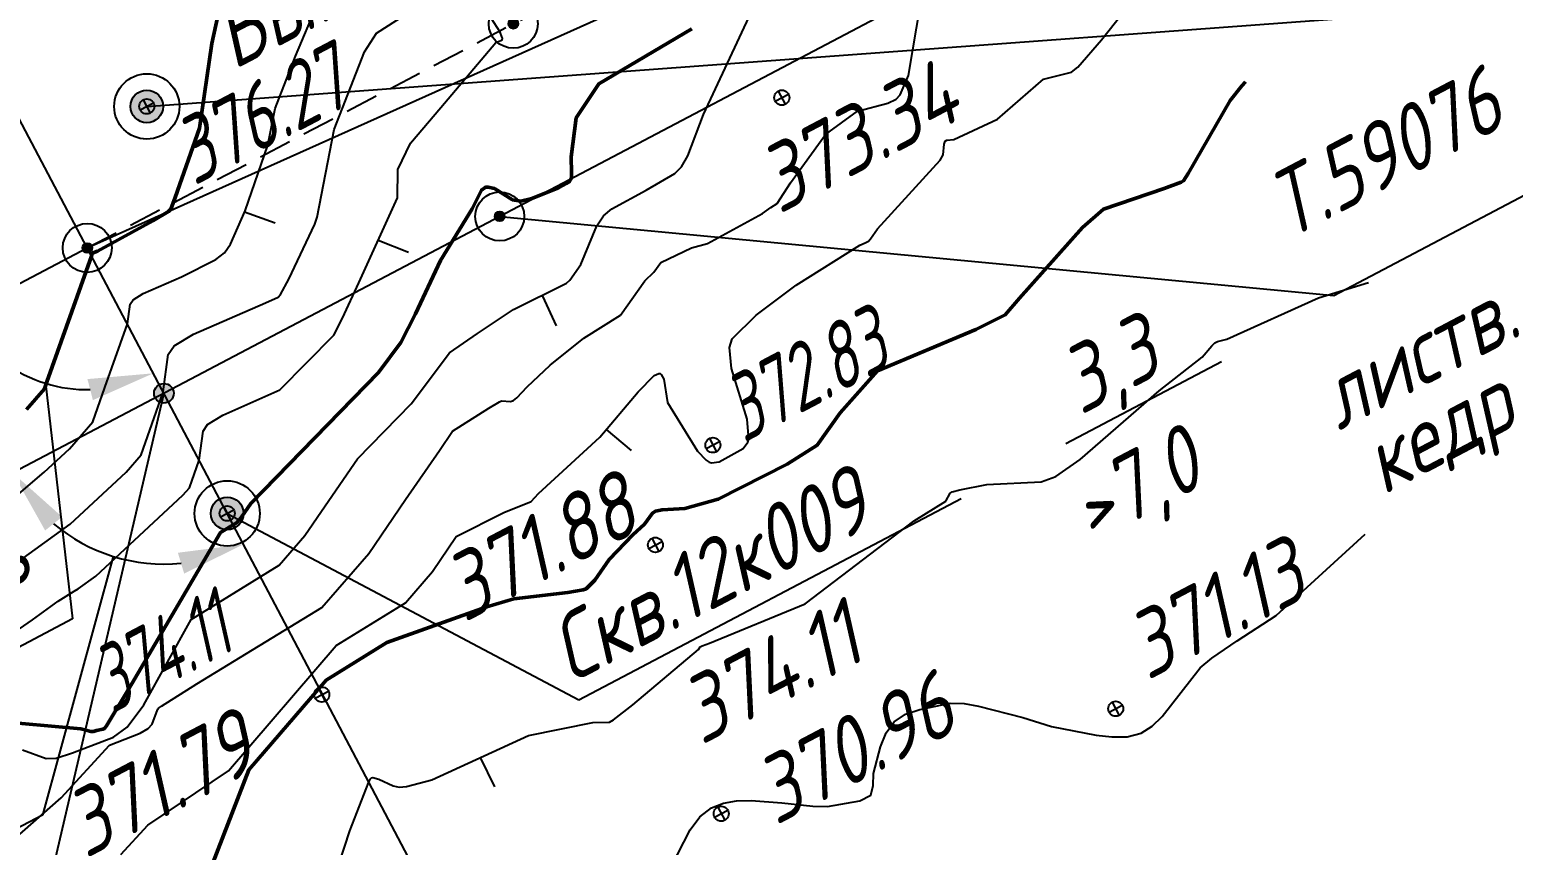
# Model space of a CAD drawing. Extents: x 1519576 to 1520221, y 2185176 to 2185962.
# Drawn here: x 1519980.5 to 1520071.5, y 2185522.3 to 2185572.3 of the extents above; entities that cross this region are included whole.
import ezdxf
from ezdxf.enums import TextEntityAlignment as Align

# ---------------------------------------------------------------- set-up
doc = ezdxf.new("R2010")
doc.units = 0
doc.header["$PDMODE"] = 35
doc.header["$PDSIZE"] = 2
doc.linetypes.add('ИИHidden', pattern=[3, 2, -1])
for name, color, linetype, lineweight in [('ИИ_ГЕОПУНКТ_025', 7, 'Continuous', 25), ('ИИ_ОТМЕТКА_025', 7, 'Continuous', 25), ('ИИ_ПИКЕТАЖ_025', 7, 'Continuous', 25), ('ИИ_ПЛОЩАДКА_025', 7, 'Continuous', 25), ('ИИ_РАЗМЕР_025', 7, 'Continuous', 25), ('ИИ_РЕЛЬЕФ_025', 34, 'Continuous', 25), ('ИИ_РЕЛЬЕФ_050', 34, 'Continuous', 50), ('ИИ_СКВАЖИНА_025', 7, 'Continuous', 25), ('ИИ_ТРАССА_ТРУБ_025', 7, 'Continuous', 25), ('ИИ_УГОДЬЯ_025', 7, 'Continuous', 25)]:
    doc.layers.add(name, color=color, linetype=linetype, lineweight=lineweight)
doc.styles.add('VNIPISIMPLEXCUR', font='simplex.shx', dxfattribs={"width": 0.8, "oblique": 15})
doc.dimstyles.new('ИИ-2000-м-dm', dxfattribs={"dimscale": 2, "dimtxt": 2.5, "dimasz": 2.5, "dimexe": 1.25, "dimexo": 0, "dimgap": 1, "dimtad": 1, "dimtoh": 1, "dimzin": 1, "dimdsep": 46, "dimtxsty": 'VNIPISIMPLEXCUR', "dimcen": 2.5, "dimaunit": 1, "dimazin": 0, "dimtfac": 1, "dimtmove": 1, "dimatfit": 2, "dimfxl": 1, "dimarcsym": 0})
doc.dimstyles.new('ИИ-2000-м-dm$2', dxfattribs={"dimscale": 2, "dimtxt": 2.5, "dimasz": 2.5, "dimexe": 1.25, "dimexo": 0, "dimgap": 1, "dimtad": 2, "dimtoh": 1, "dimzin": 1, "dimdsep": 46, "dimtxsty": 'VNIPISIMPLEXCUR', "dimcen": 2.5, "dimaunit": 1, "dimazin": 0, "dimtfac": 1, "dimtmove": 1, "dimatfit": 2, "dimfxl": 1, "dimarcsym": 0})

# ---------------------------------------------------------------- blocks, each defined once
blk = doc.blocks.new('ИИ050052Р')
at = {"linetype": 'Continuous', "lineweight": 25}
h = blk.add_hatch(color=0, dxfattribs=at)
edge = h.paths.add_edge_path()
edge.add_arc((0, 0), 0.15, 0, 360)
at = {"color": 0, "linetype": 'Continuous', "lineweight": 25}
for radius in [0.75, 0.15]:
    blk.add_circle((0, 0), radius, dxfattribs=at)
at = {"color": 0, "linetype": 'Continuous', "style": 'VNIPISIMPLEXCUR', "oblique": 15, "width": 0.8}
for tag, p in [('CENTRE', (1.45, 0.7)), ('HEIGHT', (1.45, -2.7))]:
    blk.add_attdef(tag, p, '', height=2, dxfattribs=at)
for tag, p in [('NUMBER', (-2, -1)), ('STATIONING', (-2, -4.4)), ('ALPHA', (-2, -7.8))]:
    blk.add_attdef(tag, text='', height=2, dxfattribs=at).set_placement(p, align=Align.RIGHT)
at = {"color": 253, "linetype": 'Continuous', "style": 'VNIPISIMPLEXCUR', "oblique": 15, "width": 0.8, "flags": 1}
blk.add_attdef('NOTE', text='', height=1.6, dxfattribs=at).set_placement((-2, -10.8), align=Align.RIGHT)
blk = doc.blocks.new('ИИ053672А')
at = {"color": 0, "linetype": 'Continuous'}
for points in [[(0.7, 3.096), (0, 3.5), (-0.7, 3.096)], [(0, 3.5), (0, 0), (0.7, 0)], [(0.85, 2.009), (0, 2.5), (-0.85, 2.009)], [(1, 0.923), (0, 1.5), (-1, 0.923)]]:
    blk.add_lwpolyline(points, dxfattribs=at)
at = {"color": 0, "linetype": 'Continuous', "style": 'VNIPISIMPLEXCUR', "oblique": 15, "width": 0.8}
blk.add_attdef('RACE1', text='', height=2, dxfattribs=at).set_placement((-2, 2.25), align=Align.RIGHT)
blk.add_attdef('HEIGHT', (2, 2.25), '', height=2, dxfattribs=at)
blk.add_attdef('DISTANCE', text='', height=2, dxfattribs=at).set_placement((8.5, 1.75), align=Align.MIDDLE_LEFT)
blk.add_attdef('RACE2', text='', height=2, dxfattribs=at).set_placement((-2, 1.25), align=Align.TOP_RIGHT)
blk.add_attdef('THICKNESS', text='', height=2, dxfattribs=at).set_placement((2, 1.25), align=Align.TOP_LEFT)
blk = doc.blocks.new('PICKET')
at = {"color": 0, "linetype": 'Continuous', "lineweight": 25}
for p, q in [((-0.23, 0), (0.23, 0)), ((0, 0.23), (0, -0.23))]:
    blk.add_line(p, q, dxfattribs=at)
blk.add_circle((0, 0), 0.23, dxfattribs=at)
at = {"color": 0, "linetype": 'Continuous', "style": 'VNIPISIMPLEXCUR', "oblique": 15, "width": 0.8}
blk.add_attdef('OTMETKA', (1.25, 0.3), '', height=2, dxfattribs=at)
at = {"color": 8, "linetype": 'Continuous', "style": 'VNIPISIMPLEXCUR', "oblique": 15, "width": 0.8, "flags": 1}
blk.add_attdef('NOMER', (1.25, -2.7), '', height=2, dxfattribs=at)
blk = doc.blocks.new('ИИ050052Р2')
at = {"linetype": 'Continuous', "lineweight": 25}
h = blk.add_hatch(color=0, dxfattribs=at)
edge = h.paths.add_edge_path()
edge.add_arc((0, 0), 0.15, 0, 360)
at = {"color": 0, "linetype": 'Continuous', "lineweight": 25}
for radius in [0.75, 0.15]:
    blk.add_circle((0, 0), radius, dxfattribs=at)
at = {"color": 0, "linetype": 'Continuous', "style": 'VNIPISIMPLEXCUR', "oblique": 15, "width": 0.8}
for tag, p in [('CENTRE', (1.45, 0.7)), ('HEIGHT', (1.45, -2.7))]:
    blk.add_attdef(tag, p, '', height=2, dxfattribs=at)
for tag, p in [('NUMBER', (-2, -1)), ('STATIONING1', (-2, -4.4)), ('STATIONING2', (-2, -7.8)), ('ALPHA', (-2, -11.2))]:
    blk.add_attdef(tag, text='', height=2, dxfattribs=at).set_placement(p, align=Align.RIGHT)
at = {"color": 253, "linetype": 'Continuous', "style": 'VNIPISIMPLEXCUR', "oblique": 15, "width": 0.8, "flags": 1}
blk.add_attdef('NOTE', text='', height=1.6, dxfattribs=at).set_placement((-2, -14), align=Align.RIGHT)
blk = doc.blocks.new('*U15')
at = {"color": 0, "linetype": 'ByBlock', "lineweight": -2}
blk.add_lwpolyline([(0, 0), (52.818, -3.348)], dxfattribs=at)
blk = doc.blocks.new('*D21')
at = {"layer": 'Defpoints', "color": 0, "transparency": 16777216}
for p in [(1519984.05, 2185558.95), (1519984.05, 2185558.95), (1519979.419, 2185551.599), (1520016.61, 2185497.164), (1519807.96, 2185466.13)]:
    blk.add_point(p, dxfattribs=at)
at = {"layer": 'ИИ_РАЗМЕР_025', "color": 0, "lineweight": -2, "transparency": 16777216}
for p, q in [((1519981.48, 2185550.651), (1519983.148, 2185536.208)), ((1519983.148, 2185536.208), (1519975.653, 2185532.259))]:
    blk.add_line(p, q, dxfattribs=at)
blk.add_arc((1519984.05, 2185558.95), 8.688, 234.4122, 271.17079, dxfattribs=at)
at = {"layer": 'ИИ_РАЗМЕР_025', "color": 0, "transparency": 16777216}
for points in [[(1519978.492, 2185551.446), (1519979.496, 2185552.323), (1519976.364, 2185554.899)], [(1519984.061, 2185550.909), (1519984.394, 2185549.618), (1519988.1, 2185551.264)]]:
    blk.add_solid(points, dxfattribs=at)
at = {"layer": 'ИИ_РАЗМЕР_025', "color": 0, "transparency": 16777216, "insert": (1519977.56, 2185536.654), "char_height": 4, "attachment_point": 5, "rotation": 27.78432, "style": 'VNIPISIMPLEXCUR'}
blk.add_mtext('90%%d', dxfattribs=at)
blk = doc.blocks.new('ИИ053296')
at = {"color": 0, "linetype": 'Continuous', "lineweight": 25}
blk.add_lwpolyline([(0, 0), (1, 0)], dxfattribs=at)
blk = doc.blocks.new('ИИ25001')
at = {"linetype": 'Continuous'}
h = blk.add_hatch(color=0, dxfattribs=at)
edge = h.paths.add_edge_path()
edge.add_arc((0, 0), 0.5, 0, 360)
at = {"color": 0, "linetype": 'Continuous'}
for radius in [1, 0.5]:
    blk.add_circle((0, 0), radius, dxfattribs=at)
at = {"color": 0, "style": 'VNIPISIMPLEXCUR', "oblique": 15, "width": 0.8}
for tag, p in [('NUMBER', (2, 0.7)), ('STS', (14.218, 0.7)), ('EGWL', (38.317, 0.7)), ('TFS', (19.079, -1)), ('HEIGHT', (2, -2.7)), ('FS', (14.218, -2.7)), ('AGWL', (36.594, -2.7))]:
    blk.add_attdef(tag, p, '', height=2, dxfattribs=at)
at = {"color": 253, "style": 'VNIPISIMPLEXCUR', "oblique": 15, "width": 0.8, "flags": 1}
for tag, p in [('DATE', (-2.5, -0.8)), ('NOTE1', (-2.5, -3.2)), ('NOTE2', (-2.5, -5.6))]:
    blk.add_attdef(tag, text='', height=1.6, dxfattribs=at).set_placement(p, align=Align.RIGHT)
blk = doc.blocks.new('*D45')
at = {"layer": 'Defpoints', "color": 0, "transparency": 16777216}
for p in [(1519952.18, 2185619.41), (1519984.09, 2185610.36), (1519970.821, 2185594.147), (1519948.05, 2185591.37), (1519984.05, 2185558.95)]:
    blk.add_point(p, dxfattribs=at)
at = {"layer": 'ИИ_РАЗМЕР_025', "color": 0, "lineweight": -2, "transparency": 16777216}
blk.add_arc((1519962.85, 2185599.168), 9.421, 322.30764, 3.27261, dxfattribs=at)
at = {"layer": 'ИИ_РАЗМЕР_025', "color": 0, "transparency": 16777216}
for points in [[(1519971.613, 2185599.528), (1519972.898, 2185599.885), (1519971.185, 2185603.56)], [(1519970.734, 2185592.898), (1519969.876, 2185593.918), (1519967.243, 2185590.834)]]:
    blk.add_solid(points, dxfattribs=at)
at = {"layer": 'ИИ_РАЗМЕР_025', "color": 0, "transparency": 16777216, "insert": (1519981.305, 2185604.781), "char_height": 4, "attachment_point": 5, "rotation": 27.78432, "style": 'VNIPISIMPLEXCUR'}
blk.add_mtext("89°59'", dxfattribs=at)
blk = doc.blocks.new('*U46')
at = {"color": 0, "linetype": 'ByBlock', "lineweight": -2}
for points in [[(0, 0), (6.875, -10.08)], [(6.875, -10.08), (20.116, -10.08)], [(23.737, -10.08), (29.131, -10.08)]]:
    blk.add_lwpolyline(points, dxfattribs=at)
blk = doc.blocks.new('ИИ15002')
at = {"linetype": 'Continuous', "lineweight": 25}
h = blk.add_hatch(color=0, dxfattribs=at)
edge = h.paths.add_edge_path()
edge.add_arc((0, 0), 0.3, 0, 360)
at = {"color": 0, "linetype": 'Continuous', "lineweight": 25}
blk.add_circle((0, 0), 0.3, dxfattribs=at)
at = {"color": 0, "linetype": 'Continuous', "style": 'VNIPISIMPLEXCUR', "oblique": 15, "width": 0.8}
blk.add_attdef('STATIONING', (1, 1.3), '', height=2, rotation=90, dxfattribs=at)
at = {"color": 7, "linetype": 'Continuous', "style": 'VNIPISIMPLEXCUR', "oblique": 15, "width": 0.8}
blk.add_attdef('HEIGHT', text='', height=2, dxfattribs=at).set_placement((0, -1.3), align=Align.TOP_CENTER)
blk = doc.blocks.new('*D47')
at = {"layer": 'Defpoints', "color": 0, "transparency": 16777216}
for p in [(1520009.33, 2185560.88), (1519984.05, 2185558.95), (1519973.688, 2185542.113), (1519988.34, 2185539.58), (1520016.61, 2185497.164)]:
    blk.add_point(p, dxfattribs=at)
at = {"layer": 'ИИ_РАЗМЕР_025', "color": 0, "lineweight": -2, "transparency": 16777216}
for p, q in [((1519985.645, 2185540.042), (1519981.296, 2185524.18)), ((1519981.296, 2185524.18), (1519970.7, 2185518.597))]:
    blk.add_line(p, q, dxfattribs=at)
blk.add_arc((1519988.745, 2185550.041), 10.469, 229.79609, 275.76097, dxfattribs=at)
at = {"layer": 'ИИ_РАЗМЕР_025', "color": 0, "transparency": 16777216}
for points in [[(1519981.467, 2185541.628), (1519982.507, 2185542.463), (1519979.482, 2185545.164)], [(1519989.603, 2185540.264), (1519989.988, 2185538.987), (1519993.625, 2185540.78)]]:
    blk.add_solid(points, dxfattribs=at)
at = {"layer": 'ИИ_РАЗМЕР_025', "color": 0, "transparency": 16777216, "insert": (1519973.98, 2185524.147), "char_height": 4, "attachment_point": 5, "rotation": 27.78432, "style": 'VNIPISIMPLEXCUR'}
blk.add_mtext("90°1'", dxfattribs=at)
blk = doc.blocks.new('*D48')
at = {"layer": 'Defpoints', "color": 0, "transparency": 16777216}
for p in [(1519948.05, 2185591.37), (1519984.05, 2185558.95), (1519958.764, 2185551.453), (1519973.688, 2185542.113), (1519807.96, 2185466.13)]:
    blk.add_point(p, dxfattribs=at)
at = {"layer": 'ИИ_РАЗМЕР_025', "color": 0, "lineweight": -2, "transparency": 16777216}
for p, q in [((1519956.919, 2185566.256), (1519943.627, 2185559.253)), ((1519959.224, 2185554.107), (1519956.919, 2185566.256))]:
    blk.add_line(p, q, dxfattribs=at)
blk.add_arc((1519969.042, 2185551.039), 10.286, 139.92081, 185.3701, dxfattribs=at)
at = {"layer": 'ИИ_РАЗМЕР_025', "color": 0, "transparency": 16777216}
for points in [[(1519960.755, 2185558.182), (1519961.589, 2185557.141), (1519964.293, 2185560.163)], [(1519959.44, 2185550.267), (1519958.162, 2185549.886), (1519959.943, 2185546.243)]]:
    blk.add_solid(points, dxfattribs=at)
at = {"layer": 'ИИ_РАЗМЕР_025', "color": 0, "transparency": 16777216, "insert": (1519948.254, 2185565.513), "char_height": 4, "attachment_point": 5, "rotation": 27.78432, "style": 'VNIPISIMPLEXCUR'}
blk.add_mtext("90°18'", dxfattribs=at)

msp = doc.modelspace()

# ---------------------------------------------------------------- linework, layer by layer
at = {"layer": 'ИИ_ГЕОПУНКТ_025', "elevation": 373.81}
msp.add_lwpolyline([(1520009.33, 2185560.88), (1520060.455, 2185556.04), (1520094.524, 2185573.991)], dxfattribs=at)
at = {"layer": 'ИИ_ПИКЕТАЖ_025', "color": 4}
msp.add_lwpolyline([(1519988.745, 2185550.041), (1519980.224, 2185513.541), (1519962.712, 2185504.314)], dxfattribs=at)
at = {"layer": 'ИИ_ПЛОЩАДКА_025'}
msp.add_lwpolyline([(1519984.09, 2185610.36), (1520009.98, 2185624.01), (1520035.87, 2185574.88), (1520009.33, 2185560.88), (1519973.688, 2185542.113), (1519948.05, 2185591.37)], close=True, dxfattribs=at)
at = {"layer": 'ИИ_РЕЛЬЕФ_025'}
for points, elevation in [([(1519986.109, 2185521.767), (1519987.763, 2185523.569), (1519992.706, 2185526.903), (1519999.305, 2185534.57), (1520003.545, 2185537.194), (1520005.206, 2185539.121), (1520006.665, 2185541.258), (1520009.587, 2185542.738), (1520011.247, 2185543.416), (1520011.712, 2185543.896), (1520015.463, 2185547.359), (1520017.811, 2185550.129), (1520018.793, 2185551.127), (1520019.075, 2185551.254), (1520019.162, 2185551.257), (1520019.231, 2185551.197), (1520019.384, 2185550.911), (1520019.619, 2185549.465), (1520021.452, 2185546.495), (1520021.99, 2185545.941), (1520022.167, 2185545.811), (1520022.3, 2185545.78), (1520022.78, 2185545.837), (1520024.247, 2185546.646), (1520024.53, 2185547.037), (1520024.571, 2185547.167), (1520024.577, 2185547.453), (1520024.495, 2185548.451), (1520023.531, 2185551.556), (1520023.405, 2185552.837), (1520023.581, 2185553.381), (1520025.045, 2185554.822), (1520027.505, 2185556.658), (1520031.408, 2185559.111), (1520031.73, 2185559.26), (1520031.934, 2185559.362), (1520032.056, 2185559.502), (1520032.479, 2185560.113), (1520036.322, 2185564.322), (1520036.501, 2185564.66), (1520036.576, 2185565.312), (1520036.639, 2185565.487), (1520036.737, 2185565.554), (1520037.16, 2185565.602), (1520039.842, 2185566.84), (1520042.666, 2185569.293), (1520044.371, 2185569.717), (1520044.756, 2185570.024), (1520046.214, 2185571.704), (1520051.038, 2185577.819)], 372.5), ([(1519979.574, 2185522.706), (1519982.457, 2185525.234), (1519985.42, 2185528.463), (1519987.287, 2185529.21), (1519987.787, 2185529.491), (1519988.027, 2185529.748), (1519988.291, 2185530.477), (1519988.378, 2185530.68), (1519988.412, 2185530.731), (1519988.592, 2185530.854), (1519990.755, 2185532.238), (1519998.436, 2185536.904), (1520001.299, 2185540.224), (1520003.552, 2185543.523), (1520005.637, 2185546.535), (1520006.435, 2185547.707), (1520008.656, 2185549.135), (1520009.307, 2185549.516), (1520009.448, 2185549.57), (1520009.985, 2185549.536), (1520010.168, 2185549.594), (1520010.377, 2185549.757), (1520011.005, 2185550.441), (1520012.418, 2185551.768), (1520014.486, 2185553.422), (1520016.724, 2185554.828), (1520018.218, 2185556.935), (1520018.784, 2185557.454), (1520019.195, 2185558.052), (1520021.087, 2185558.959), (1520022.069, 2185559.217), (1520025.438, 2185561.053), (1520025.946, 2185561.433), (1520026.343, 2185561.683), (1520027.155, 2185562.93), (1520029.293, 2185565.904), (1520031.259, 2185567.331), (1520033.124, 2185567.833), (1520033.623, 2185568.064), (1520033.87, 2185568.332), (1520034.39, 2185569.512), (1520035.117, 2185573.869)], 373), ([(1519979.854, 2185543.885), (1519981.408, 2185545.201), (1519982.96, 2185546.64), (1519984.384, 2185548.286), (1519985.123, 2185550.394), (1519986.507, 2185554.287), (1519986.673, 2185555.495), (1519986.866, 2185555.775), (1519987.485, 2185556.156), (1519989.823, 2185557.173), (1519991.927, 2185558.238), (1519992.461, 2185558.646), (1519992.825, 2185559.17), (1519993.718, 2185561.229), (1519995.122, 2185565.256), (1519995.556, 2185567.5), (1519996.808, 2185570.699), (1519998.134, 2185573.85)], 375.5), ([(1519979.897, 2185535.603), (1519980.701, 2185536.162), (1519982.257, 2185537.293), (1519983.253, 2185537.902), (1519983.491, 2185538.048), (1519984.575, 2185538.838), (1519989.912, 2185543.786), (1519990.312, 2185544.248), (1519990.905, 2185545.938), (1519991.143, 2185547.707), (1519991.425, 2185548.116), (1519992.353, 2185548.694), (1519995.855, 2185550.257), (1519999.165, 2185553.608), (1519999.688, 2185554.637), (1520000.686, 2185556.82), (1520003.073, 2185562.026), (1520003.083, 2185563.755), (1520003.857, 2185565.363), (1520005.722, 2185567.555), (1520009.099, 2185571.55), (1520009.393, 2185571.669), (1520009.474, 2185571.71), (1520009.492, 2185571.814), (1520009.465, 2185571.897), (1520009.354, 2185572.185), (1520008.799, 2185573.035)], 374.5), ([(1519979.901, 2185539.766), (1519982.992, 2185542.019), (1519986.436, 2185545.213), (1519987.348, 2185546.267), (1519988.674, 2185550.048), (1519988.701, 2185550.124), (1519989.016, 2185552.41), (1519989.381, 2185552.94), (1519990.552, 2185553.661), (1519994.977, 2185555.587), (1519995.751, 2185555.922), (1519995.902, 2185556.103), (1519996.405, 2185557.041), (1519997.997, 2185560.409), (1519998.147, 2185560.84), (1519999.185, 2185566.199), (1520001.051, 2185570.97), (1520001.778, 2185572.121), (1520004.037, 2185573.572)], 375), ([(1519980.086, 2185528.174), (1519981.536, 2185527.662), (1519982.137, 2185527.675), (1519983.143, 2185528.003), (1519985.647, 2185528.951), (1519986.504, 2185529.571), (1519987.519, 2185530.941), (1519990.408, 2185536.178), (1519995.818, 2185539.502), (1519997.391, 2185541.327), (1519998.629, 2185543.14), (1520000.621, 2185546.017), (1520003.901, 2185549.384), (1520006.243, 2185552.524), (1520007.963, 2185553.706), (1520010.17, 2185555.17), (1520013.429, 2185556.786), (1520013.627, 2185556.968), (1520014.294, 2185557.939), (1520015.289, 2185560.296), (1520015.684, 2185560.907), (1520016.208, 2185561.345), (1520018.31, 2185562.499), (1520020.062, 2185563.519), (1520020.48, 2185563.916), (1520020.857, 2185564.59), (1520021.819, 2185567.124), (1520024.758, 2185573.42)], 373.5), ([(1519996.739, 2185512.775), (1520000.151, 2185523.227), (1520001.29, 2185526.154), (1520001.419, 2185526.399), (1520001.462, 2185526.466), (1520001.554, 2185526.481), (1520001.921, 2185526.378), (1520002.79, 2185525.967), (1520003.164, 2185525.895), (1520003.617, 2185525.94), (1520005.166, 2185526.343), (1520011.101, 2185529.071), (1520015.032, 2185529.856), (1520016.049, 2185529.887), (1520016.3, 2185530.021), (1520017.487, 2185530.942), (1520021.505, 2185534.335), (1520021.615, 2185534.494), (1520021.74, 2185534.553), (1520022.192, 2185534.731), (1520028.048, 2185537.139), (1520034.737, 2185542.223), (1520036.673, 2185543.435), (1520036.942, 2185543.908), (1520037.07, 2185543.991), (1520037.533, 2185544.124), (1520039.189, 2185544.453), (1520042.524, 2185544.615), (1520043.416, 2185544.929), (1520044.914, 2185545.977), (1520049.747, 2185550.183), (1520052.392, 2185552.256), (1520052.978, 2185552.955), (1520053.168, 2185553.133), (1520053.316, 2185553.212), (1520053.89, 2185553.364), (1520059.515, 2185555.881), (1520062.575, 2185556.835)], 371.5), ([(1520019.083, 2185519.547), (1520021.002, 2185523.28), (1520021.604, 2185524.067), (1520022.307, 2185524.628), (1520023.036, 2185524.918), (1520023.85, 2185525.059), (1520024.731, 2185525.086), (1520026.61, 2185524.936), (1520028.516, 2185524.74), (1520029.429, 2185524.71), (1520031.398, 2185525.063), (1520032.071, 2185525.396), (1520032.213, 2185525.989), (1520032.24, 2185526.739), (1520032.671, 2185528.369), (1520033.02, 2185529.229), (1520033.509, 2185529.909), (1520034.207, 2185530.373), (1520035.079, 2185530.649), (1520036.94, 2185531.044), (1520037.79, 2185531.014), (1520038.676, 2185530.855), (1520041.397, 2185530.162), (1520043.142, 2185529.611), (1520045.885, 2185529.077), (1520046.853, 2185528.971), (1520047.793, 2185528.989), (1520048.646, 2185529.202), (1520049.318, 2185529.627), (1520049.934, 2185530.232), (1520052.256, 2185533.216), (1520052.977, 2185533.802), (1520054.527, 2185534.871), (1520056.92, 2185536.411), (1520062.375, 2185541.403)], 371)]:
    msp.add_lwpolyline(points, dxfattribs=dict(at, elevation=elevation))
at = {"layer": 'ИИ_РЕЛЬЕФ_050'}
for points, elevation in [([(1519980.331, 2185549.045), (1519981.421, 2185550.305), (1519981.573, 2185550.74), (1519984.313, 2185558.45), (1519984.352, 2185558.61), (1519984.418, 2185558.651), (1519984.668, 2185558.76), (1519988.073, 2185560.615), (1519989.02, 2185561.189), (1519989.179, 2185561.33), (1519989.439, 2185562.05), (1519990.918, 2185566.291), (1519991.686, 2185571.477), (1519992.706, 2185576.178)], 376), ([(1519978.214, 2185529.964), (1519983.659, 2185529.468), (1519984.259, 2185529.317), (1519984.434, 2185529.309), (1519984.618, 2185529.36), (1519985.003, 2185529.459), (1519985.11, 2185529.497), (1519985.222, 2185529.651), (1519986.81, 2185532.265), (1519992.224, 2185541.501), (1519993.2, 2185542.101), (1519993.483, 2185542.43), (1519993.707, 2185542.757), (1519994.066, 2185543.276), (1520001.902, 2185551.321), (1520003.273, 2185553.158), (1520004.176, 2185554.914), (1520005.703, 2185558.182), (1520007.644, 2185561.354), (1520008.21, 2185562.483), (1520008.428, 2185562.65), (1520008.502, 2185562.676), (1520008.614, 2185562.672), (1520009.002, 2185562.591), (1520010.118, 2185561.9), (1520010.62, 2185561.824), (1520011.301, 2185561.986), (1520012.941, 2185562.634), (1520013.422, 2185562.891), (1520013.552, 2185562.976), (1520013.604, 2185563.034), (1520013.709, 2185563.202), (1520013.727, 2185563.277), (1520013.735, 2185563.557), (1520013.707, 2185564.536), (1520014.016, 2185566.916), (1520015.401, 2185569.014), (1520021.098, 2185572.379)], 374), ([(1519990.084, 2185516.965), (1519993.955, 2185526.965), (1519998.685, 2185532.46), (1520002.412, 2185534.768), (1520008.536, 2185536.945), (1520010.185, 2185537.436), (1520013.499, 2185537.833), (1520014.439, 2185537.99), (1520014.634, 2185538.061), (1520015.157, 2185538.585), (1520016.033, 2185539.857), (1520017.484, 2185541.354), (1520018.21, 2185542.024), (1520018.693, 2185542.693), (1520018.886, 2185542.822), (1520019.276, 2185542.905), (1520020.673, 2185542.983), (1520022.718, 2185543.544), (1520026.941, 2185545.7), (1520028.785, 2185546.854), (1520030.203, 2185548.84), (1520032.484, 2185551.418), (1520038.504, 2185553.95), (1520040.31, 2185554.852), (1520041.191, 2185555.862), (1520045.055, 2185560.211), (1520046.335, 2185561.323), (1520050.048, 2185562.596), (1520051.098, 2185562.99), (1520051.229, 2185563.06), (1520051.517, 2185563.509), (1520054.096, 2185567.994), (1520054.809, 2185568.893), (1520055.039, 2185569.126)], 372)]:
    msp.add_lwpolyline(points, dxfattribs=dict(at, elevation=elevation))
at = {"layer": 'ИИ_СКВАЖИНА_025', "flags": 128}
msp.add_lwpolyline([(1519987.698, 2185567.623), (1520102.497, 2185576.099), (1520126.581, 2185588.788)], dxfattribs=at)
at = {"layer": 'ИИ_ТРАССА_ТРУБ_025', "color": 4}
msp.add_lwpolyline([(1519657.402, 2185386.805), (1519684.31, 2185400.98), (1519807.96, 2185466.13), (1519984.05, 2185558.95), (1519952.18, 2185619.41), (1519847.82, 2185817.46), (1519806.553, 2185895.816)], dxfattribs=at)
at = {"layer": 'ИИ_ТРАССА_ТРУБ_025', "color": 4, "linetype": 'ИИHidden', "flags": 128}
msp.add_lwpolyline([(1519984.05, 2185558.95), (1520010.16, 2185572.69), (1520032.5, 2185584.45)], dxfattribs=at)
at = {"layer": 'ИИ_ТРАССА_ТРУБ_025', "color": 4, "flags": 128}
msp.add_lwpolyline([(1520016.61, 2185497.164), (1519984.05, 2185558.95)], dxfattribs=at)

# ---------------------------------------------------------------- block references
at = {"layer": 'ИИ_ГЕОПУНКТ_025', "xscale": 2, "yscale": 2, "zscale": 2, "rotation": 27.78444444444445}
for name, p in [('*U15', (1519984.05, 2185558.95)), ('ИИ050052Р2', (1519984.05, 2185558.95, 376.06))]:
    msp.add_blockref(name, p, dxfattribs=at)
at = {"layer": 'ИИ_ГЕОПУНКТ_025'}
ref = msp.add_blockref('ИИ050052Р', (1520010.16, 2185572.69, 374.27), dxfattribs=dict(at, xscale=2, yscale=2, zscale=2, rotation=27.78444444444445))
ref.add_attrib('NUMBER', 'Вынос 1', dxfattribs={"layer": '0', "color": 0, "linetype": 'Continuous', "height": 4, "rotation": 27.78444, "style": 'VNIPISIMPLEXCUR', "oblique": 15, "width": 0.8}).set_placement((1520007.285, 2185577.354), align=Align.RIGHT)
ref.add_attrib('CENTRE', '374.79', (1520008.433, 2185581.038), dxfattribs={"layer": '0', "color": 0, "linetype": 'Continuous', "height": 4, "rotation": 27.78444, "style": 'VNIPISIMPLEXCUR', "oblique": 15, "width": 0.8})
ref.add_attrib('HEIGHT', '374.27', (1520011.277, 2185575.816), dxfattribs={"layer": '0', "color": 0, "linetype": 'Continuous', "height": 4, "rotation": 27.78444, "style": 'VNIPISIMPLEXCUR', "oblique": 15, "width": 0.8})
ref = msp.add_blockref('ИИ050052Р', (1520009.33, 2185560.88, 373.81), dxfattribs=dict(at, xscale=2, yscale=2, zscale=2, rotation=27.78444444444445))
ref.add_attrib('NUMBER', 'Т.59076', dxfattribs={"layer": '0', "color": 0, "linetype": 'Continuous', "height": 4, "rotation": 27.78444, "style": 'VNIPISIMPLEXCUR', "oblique": 15, "width": 0.8}).set_placement((1520071.149, 2185566.537), align=Align.RIGHT)
ref.add_attrib('CENTRE', '374.22', (1520072.329, 2185571.002), dxfattribs={"layer": '0', "color": 0, "linetype": 'Continuous', "height": 4, "rotation": 27.78444, "style": 'VNIPISIMPLEXCUR', "oblique": 15, "width": 0.8})
ref.add_attrib('HEIGHT', '373.81', (1520075.498, 2185564.986), dxfattribs={"layer": '0', "color": 0, "linetype": 'Continuous', "height": 4, "rotation": 27.78444, "style": 'VNIPISIMPLEXCUR', "oblique": 15, "width": 0.8})
at = {"layer": 'ИИ_ОТМЕТКА_025'}
ref = msp.add_blockref('PICKET', (1519987.698, 2185567.623, 376.27), dxfattribs=dict(at, xscale=2, yscale=2, zscale=2, rotation=27.78444444444445))
ref.add_attrib('OTMETKA', '376.27', (1519990.586, 2185562.716, 376.27), dxfattribs={"layer": '0', "color": 0, "linetype": 'Continuous', "height": 4, "rotation": 27.78444, "style": 'VNIPISIMPLEXCUR', "oblique": 15, "width": 0.7})
ref = msp.add_blockref('PICKET', (1520026.62, 2185568.16, 373.34), dxfattribs=dict(at, xscale=2, yscale=2, zscale=2, rotation=27.78444444444445))
ref.add_attrib('OTMETKA', '373.34', (1520026.439, 2185560.977, 373.34), dxfattribs={"layer": '0', "color": 0, "linetype": 'Continuous', "height": 4, "rotation": 27.78444, "style": 'VNIPISIMPLEXCUR', "oblique": 15, "width": 0.8})
ref = msp.add_blockref('PICKET', (1520022.396, 2185546.861, 372.83), dxfattribs=dict(at, xscale=2, yscale=2, zscale=2, rotation=27.78444444444445))
ref.add_attrib('OTMETKA', '372.83', (1520024.266, 2185546.961, -372.83), dxfattribs={"layer": '0', "color": 0, "linetype": 'Continuous', "height": 4, "rotation": 27.78444, "style": 'VNIPISIMPLEXCUR', "oblique": 15, "width": 0.65})
ref = msp.add_blockref('PICKET', (1520018.869, 2185540.744, 371.88), dxfattribs=dict(at, xscale=2, yscale=2, zscale=2, rotation=27.78444444444445))
ref.add_attrib('OTMETKA', '371.88', (1520007.145, 2185535.94, 371.88), dxfattribs={"layer": '0', "color": 0, "linetype": 'Continuous', "height": 4, "rotation": 27.78444, "style": 'VNIPISIMPLEXCUR', "oblique": 15, "width": 0.8})
ref = msp.add_blockref('PICKET', (1519992.624, 2185542.673, 374.11), dxfattribs=dict(at, xscale=1.999999999999999, yscale=1.999999999999999, zscale=1.999999999999999, rotation=27.78444444444445))
ref.add_attrib('OTMETKA', '374.11', (1519985.556, 2185530.363), dxfattribs={"layer": '0', "color": 0, "linetype": 'Continuous', "height": 4, "rotation": 27.78444, "style": 'VNIPISIMPLEXCUR', "oblique": 15, "width": 0.6})
at = {"layer": 'ИИ_ОТМЕТКА_025', "xscale": 2, "yscale": 2, "zscale": 2, "rotation": 27.78444444444445}
msp.add_blockref('PICKET', (1520047.083, 2185530.699, 371.13), dxfattribs=at).add_auto_attribs({'OTMETKA': '371.13'})
at = {"layer": 'ИИ_ОТМЕТКА_025'}
ref = msp.add_blockref('PICKET', (1520022.904, 2185524.269, 370.96), dxfattribs=dict(at, xscale=2, yscale=2, zscale=2, rotation=27.78444444444445))
ref.add_attrib('OTMETKA', '370.96', (1520026.234, 2185523.509, 370.96), dxfattribs={"layer": '0', "color": 0, "linetype": 'Continuous', "height": 4, "rotation": 27.78444, "style": 'VNIPISIMPLEXCUR', "oblique": 15, "width": 0.8})
ref = msp.add_blockref('PICKET', (1519998.424, 2185531.574, 371.79), dxfattribs=dict(at, xscale=1.999999999999999, yscale=1.999999999999999, zscale=1.999999999999999, rotation=27.78444444444445))
ref.add_attrib('OTMETKA', '371.79', (1519983.932, 2185521.475, 371.79), dxfattribs={"layer": '0', "color": 0, "linetype": 'Continuous', "height": 4, "rotation": 27.78444, "style": 'VNIPISIMPLEXCUR', "oblique": 15, "width": 0.8})
at = {"layer": 'ИИ_ПИКЕТАЖ_025', "color": 4}
ref = msp.add_blockref('ИИ15002', (1519988.745, 2185550.041, 374.99), dxfattribs=dict(at, xscale=2, yscale=2, zscale=2, rotation=27.78431639694339))
ref.add_attrib('STATIONING', '+54.26', (1519963.24, 2185506.062, 374.99), dxfattribs={"layer": '0', "color": 0, "linetype": 'Continuous', "height": 4, "rotation": 27.78444, "style": 'VNIPISIMPLEXCUR', "oblique": 15, "width": 0.8})
ref.add_attrib('HEIGHT', '374.99', dxfattribs={"layer": '0', "color": 7, "linetype": 'Continuous', "height": 4, "rotation": 27.78432, "style": 'VNIPISIMPLEXCUR', "oblique": 15, "width": 0.8}).set_placement((1519971.837, 2185508.224, 374.99), align=Align.TOP_CENTER)
at = {"layer": 'ИИ_РЕЛЬЕФ_025', "xscale": 2, "yscale": 2, "zscale": 2}
for p, rotation in [((1519993.688, 2185561.155, 375.5), 340.5351146469433), ((1520001.879, 2185559.423, 374.5), 338.2096933769434), ((1520011.943, 2185555.985, 373.5), 295.0609216269433), ((1520015.856, 2185547.823, 372.5), 319.7953112169433), ((1520008.133, 2185527.707, 371.5), 296.1349782469434)]:
    msp.add_blockref('ИИ053296', p, dxfattribs=dict(at, rotation=rotation))
at = {"layer": 'ИИ_СКВАЖИНА_025'}
for name, p, xscale, yscale, zscale, rotation in [('ИИ25001', (1519987.698, 2185567.623, 376.27), 2, 2, 2, 27.78431639694339), ('*U46', (1519992.624, 2185542.673, 374.11), 1.999999999999999, 1.999999999999999, 1.999999999999999, 27.78444444444445)]:
    msp.add_blockref(name, p, dxfattribs=dict(at, xscale=xscale, yscale=yscale, zscale=zscale, rotation=rotation))
ref = msp.add_blockref('ИИ25001', (1519992.624, 2185542.673, 374.11), dxfattribs=dict(at, xscale=1.999999999999999, yscale=1.999999999999999, zscale=1.999999999999999, rotation=27.78444444444445))
ref.add_attrib('NUMBER', 'Скв.12к009', (1520013.683, 2185532.201), dxfattribs={"layer": '0', "color": 0, "height": 4, "rotation": 27.78444, "style": 'VNIPISIMPLEXCUR', "oblique": 15, "width": 0.8})
ref.add_attrib('HEIGHT', '374.11', (1520021.676, 2185528.434), dxfattribs={"layer": '0', "color": 0, "height": 4, "rotation": 27.78444, "style": 'VNIPISIMPLEXCUR', "oblique": 15, "width": 0.8})
ref.add_attrib('STS', '3,3', (1520044.923, 2185548.662), dxfattribs={"layer": '0', "color": 0, "height": 4, "rotation": 27.78444, "style": 'VNIPISIMPLEXCUR', "oblique": 15, "width": 0.8})
ref.add_attrib('FS', '>7,0', (1520045.558, 2185540.773), dxfattribs={"layer": '0', "color": 0, "height": 4, "rotation": 27.78444, "style": 'VNIPISIMPLEXCUR', "oblique": 15, "width": 0.8})
at = {"layer": 'ИИ_УГОДЬЯ_025'}
ref = msp.add_blockref('ИИ053672А', (1520078.291, 2185552.031), dxfattribs=dict(at, xscale=1.999999999999999, yscale=1.999999999999999, zscale=1.999999999999999, rotation=27.78444444444444))
ref.add_attrib('RACE1', 'листв.', dxfattribs={"layer": '0', "color": 0, "linetype": 'Continuous', "height": 4, "rotation": 27.78444, "style": 'VNIPISIMPLEXCUR', "oblique": 15, "width": 0.8}).set_placement((1520072.116, 2185553.697), align=Align.RIGHT)
ref.add_attrib('RACE2', 'кедр', dxfattribs={"layer": '0', "color": 0, "linetype": 'Continuous', "height": 4, "rotation": 27.78444, "style": 'VNIPISIMPLEXCUR', "oblique": 15, "width": 0.8}).set_placement((1520069.959, 2185551.704), align=Align.TOP_RIGHT)
ref.add_attrib('HEIGHT', '23', (1520081.882, 2185559.299), dxfattribs={"layer": '0', "color": 0, "linetype": 'Continuous', "height": 4, "rotation": 27.78444, "style": 'VNIPISIMPLEXCUR', "oblique": 15, "width": 0.8})
ref.add_attrib('THICKNESS', '0.33', dxfattribs={"layer": '0', "color": 0, "linetype": 'Continuous', "height": 4, "rotation": 27.78444, "style": 'VNIPISIMPLEXCUR', "oblique": 15, "width": 0.8}).set_placement((1520080.665, 2185556.107), align=Align.TOP_LEFT)
ref.add_attrib('DISTANCE', '4', dxfattribs={"layer": '0', "color": 0, "linetype": 'Continuous', "height": 4, "rotation": 27.78444, "style": 'VNIPISIMPLEXCUR', "oblique": 15, "width": 0.8}).set_placement((1520091.7, 2185563.052), align=Align.MIDDLE_LEFT)

# ---------------------------------------------------------------- dimensions: what is measured, and where the dimension line sits
at = {"layer": 'ИИ_РАЗМЕР_025'}
for base, line1, line2, picture, middle in [((1519970.821, 2185594.147), ((1519984.05, 2185558.95), (1519952.18, 2185619.41)), ((1519948.05, 2185591.37), (1519984.09, 2185610.36)), '*D45', (1519981.305, 2185604.781)), ((1519958.764, 2185551.453), ((1519973.688, 2185542.113), (1519948.05, 2185591.37)), ((1519807.96, 2185466.13), (1519984.05, 2185558.95)), '*D48', (1519948.254, 2185565.513)), ((1519988.34, 2185539.58), ((1520016.61, 2185497.164), (1519984.05, 2185558.95)), ((1520009.33, 2185560.88), (1519973.688, 2185542.113)), '*D47', (1519973.98, 2185524.147))]:
    dim = msp.add_angular_dim_2l(base=base, line1=line1, line2=line2, dimstyle='ИИ-2000-м-dm$2', override={"dimtxt": 2, "dimasz": 2, "dimgap": 0.5, "dimtad": 1}, dxfattribs=at)
    dim.commit()
    dim.dimension.update_dxf_attribs({"geometry": picture, "text_midpoint": middle, "dimtype": 162})
dim = msp.add_angular_dim_2l(base=(1519979.419, 2185551.599), line1=((1520016.61, 2185497.164), (1519984.05, 2185558.95)), line2=((1519807.96, 2185466.13), (1519984.05, 2185558.95)), text='90%%d', dimstyle='ИИ-2000-м-dm', override={"dimtxt": 2, "dimasz": 2, "dimgap": 0.5}, dxfattribs=at)
dim.commit()
dim.dimension.update_dxf_attribs({"geometry": '*D21', "text_midpoint": (1519977.56, 2185536.654), "dimtype": 162})

doc.saveas('drawing.dxf')
